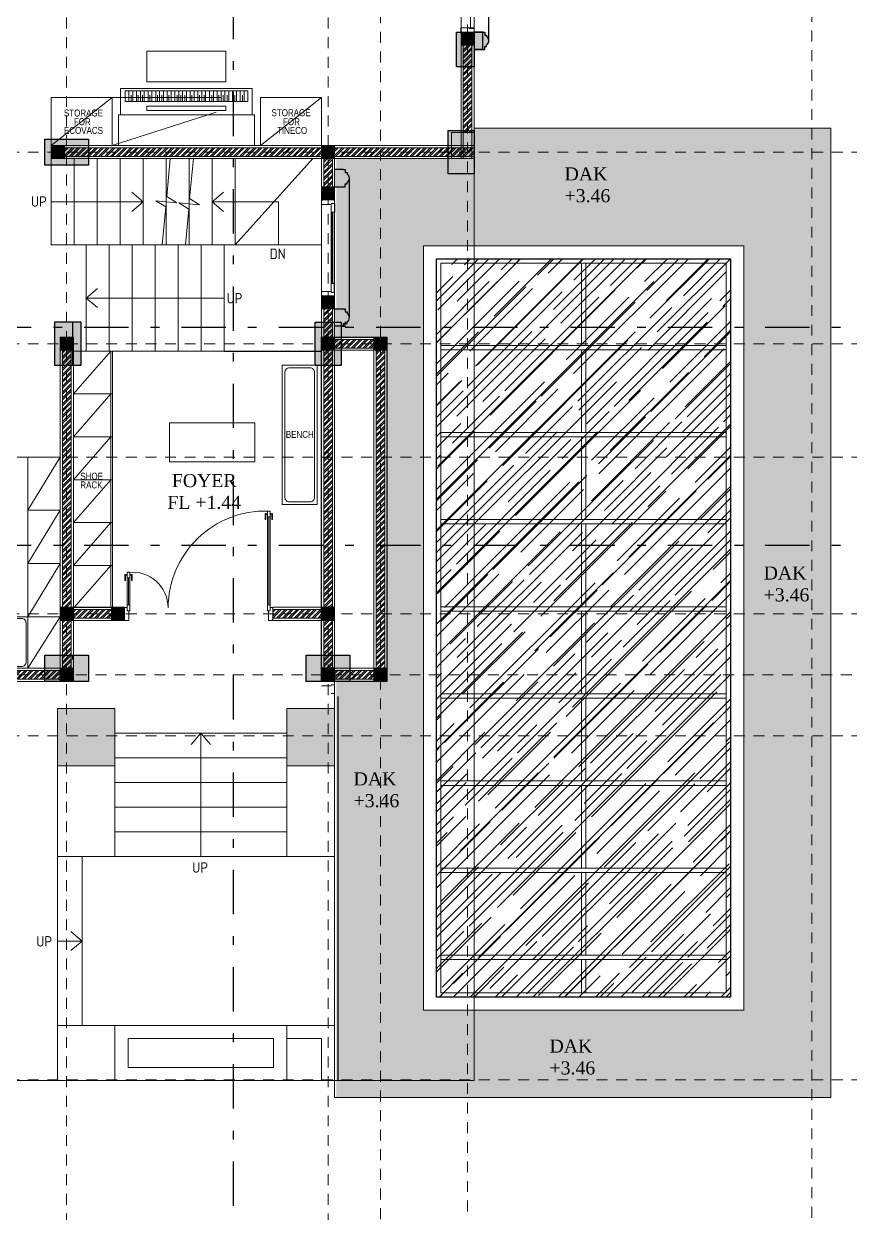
# Model space of a CAD drawing. Header units: millimetres. Extents: x -9564 to 494436, y -140371 to 4257.
# Drawn here: x 27.39 to 36.87, y 107.31 to 120.97 of the extents above; entities that cross this region are included whole.
import ezdxf
from ezdxf.enums import TextEntityAlignment as Align

# ---------------------------------------------------------------- set-up
doc = ezdxf.new("R2010")
doc.units = ezdxf.units.MM
doc.header["$MEASUREMENT"] = 0
for name, pattern in [('DASHDOTX2', [50.8, 25.4, -12.7, 0, -12.7]), ('DASHED2', [0.375, 0.25, -0.125]), ('HIDDEN2', [0.1875, 0.125, -0.0625]), ('SLD-Solid', [0])]:
    doc.linetypes.add(name, pattern=pattern)
for name, color, linetype, lineweight in [('09-Arsiran', 8, 'Continuous', 5), ('28-Arsiran', 252, 'Continuous', 5), ('8', 8, 'Continuous', 5), ('Arsir', 251, 'Continuous', 5), ('AS', 8, 'HIDDEN2', 5), ('DINDING', 1, 'Continuous', 20), ('DOOR OPENING', 4, 'SLD-Solid', 5), ('FURNITURE', 25, 'Continuous', 5), ('HATCH', 8, 'Continuous', 13), ('KOL', 5, 'Continuous', 18), ('TEXT 1', 210, 'Continuous', 5), ('XR-KOP A3_MOZART$0$A-TXTKOP', 3, 'Continuous', 5)]:
    doc.layers.add(name, color=color, linetype=linetype, lineweight=lineweight)
for name, color, linetype in [('1', 5, 'Continuous'), ('DIM DET', 8, 'HIDDEN2'), ('TEXT', 4, 'Continuous'), ('WALL', 90, 'Continuous')]:
    doc.layers.add(name, color=color, linetype=linetype)
doc.styles.add('0010-WKA13-TEXT', font='isocp.shx', dxfattribs={"height": 15})
doc.styles.add('Arial Narrow', font='ARIALN.TTF')
doc.styles.add('HAND', font='ROMAND.SHX', dxfattribs={"width": 0.8, "height": 250})
doc.styles.add('style1', font='times.ttf', dxfattribs={"height": 0.15})
doc.styles.add('XR-KOP A3_MOZART$0$ROMAND', font='romand.shx', dxfattribs={"height": 2, "bigfont": 'bigfont.shx'})
pattern_1 = [(45, (-194.022473, -137.645266), (-0.0336759605, 0.0336759605), []), (45, (-194.00002, -137.645266), (-0.0336759605, 0.0336759605), [])]
pattern_2 = [(0, (0, 0), (0, 6.985), [5.08, -1.905]), (90, (0, 0), (-6.985, 4e-16), [5.08, -1.905])]

# ---------------------------------------------------------------- blocks, each defined once
blk = doc.blocks.new('as1')
at = {"layer": 'AS'}
for p, q in [((144.883, 146.696), (144.883, 169.189)), ((147.883, 146.696), (147.883, 169.189)), ((148.483, 146.307), (148.483, 169.189)), ((149.483, 146.618), (149.483, 169.189)), ((137.013, 161.478), (158.579, 161.478)), ((137.013, 159.278), (158.579, 159.278)), ((137.013, 157.978), (158.579, 157.978)), ((137.013, 156.178), (158.579, 156.178)), ((136.44, 155.478), (158.579, 155.478)), ((137.013, 154.778), (158.579, 154.778)), ((137.013, 150.828), (158.579, 150.828))]:
    blk.add_line(p, q, dxfattribs=at)
blk = doc.blocks.new('KOLOM PRAKTIS')
at = {"layer": 'HATCH'}
h = blk.add_hatch(color=256, dxfattribs=at)
h.dxf.hatch_style = 1
h.paths.add_polyline_path([(-75, 75), (-75, -75), (75, -75), (75, 75)])
at = {"layer": 'KOL'}
blk.add_lwpolyline([(-75, -75), (75, -75), (75, 75), (-75, 75)], close=True, dxfattribs=at)
blk = doc.blocks.new('KSK 3A')
at = {"layer": 'DOOR OPENING', "linetype": 'Continuous'}
blk.add_line((0, 0), (0, 150), dxfattribs=at)
blk.add_lwpolyline([(50, 95), (40, 95), (40, 150), (5, 150), (5, 145), (0, 145), (0, 5), (5, 5), (5, 0), (50, 0)], close=True, dxfattribs=at)
blk = doc.blocks.new('k2')
at = {"layer": 'HATCH', "transparency": 33554687}
h = blk.add_hatch(color=256, dxfattribs=at)
h.dxf.hatch_style = 1
h.paths.add_polyline_path([(255.23, 156.058), (255.23, 155.758), (255.49, 155.758), (255.49, 156.058)])
at = {"layer": 'KOL', "transparency": 33554687}
blk.add_lwpolyline([(255.23, 155.758), (255.49, 155.758), (255.49, 156.058), (255.23, 156.058)], close=True, dxfattribs=at)
blk = doc.blocks.new('KUSEN PINTU')
at = {"layer": 'DOOR OPENING', "linetype": 'Continuous', "transparency": 33554687}
for p, q in [((-30, 110), (-30, 150)), ((-30, 150), (-5, 150)), ((-5, 150), (-5, 145)), ((-5, 145), (0, 145)), ((0, 145), (0, 5)), ((-50, 110), (-30, 110)), ((-50, 0), (-50, 110)), ((-5, 0), (-50, 0)), ((0, 5), (-5, 5)), ((-5, 5), (-5, 0))]:
    blk.add_line(p, q, dxfattribs=at)
at = {"layer": 'DOOR OPENING', "linetype": 'Continuous', "ltscale": 10, "transparency": 33554687}
for p, q in [((0, 145), (0, 150)), ((0, 5), (0, 0))]:
    blk.add_line(p, q, dxfattribs=at)
blk = doc.blocks.new('d2')
at = {"layer": 'DOOR OPENING', "linetype": 'Continuous', "transparency": 33554687}
for p, q in [((249.155, 157.507), (249.155, 157.575)), ((249.155, 157.575), (249.164, 157.575)), ((249.164, 157.575), (249.164, 157.507)), ((249.179, 157.559), (249.179, 157.578)), ((249.181, 157.58), (249.183, 157.58)), ((249.183, 157.557), (249.181, 157.557)), ((249.213, 157.602), (249.183, 157.602)), ((249.183, 157.602), (249.183, 157.535)), ((249.183, 157.58), (249.183, 157.557)), ((249.213, 157.535), (249.213, 157.602)), ((249.213, 157.58), (249.213, 157.557)), ((249.215, 157.58), (249.213, 157.58)), ((249.213, 157.557), (249.215, 157.557)), ((249.217, 157.559), (249.217, 157.578)), ((249.233, 157.575), (249.233, 157.507)), ((249.241, 157.575), (249.233, 157.575)), ((249.241, 157.507), (249.241, 157.575)), ((249.164, 157.507), (249.155, 157.507)), ((249.183, 157.535), (249.213, 157.535)), ((249.233, 157.507), (249.241, 157.507)), ((247.545, 156.807), (247.545, 156.875)), ((247.545, 156.875), (247.553, 156.875)), ((247.553, 156.875), (247.553, 156.807)), ((247.569, 156.859), (247.569, 156.878)), ((247.571, 156.88), (247.573, 156.88)), ((247.573, 156.835), (247.573, 156.902)), ((247.573, 156.902), (247.603, 156.902)), ((247.573, 156.88), (247.573, 156.857)), ((247.603, 156.902), (247.603, 156.835)), ((247.603, 156.88), (247.603, 156.857)), ((247.605, 156.88), (247.603, 156.88)), ((247.606, 156.859), (247.606, 156.878)), ((247.622, 156.875), (247.622, 156.807)), ((247.631, 156.875), (247.622, 156.875)), ((247.631, 156.807), (247.631, 156.875)), ((247.553, 156.807), (247.545, 156.807)), ((247.573, 156.857), (247.571, 156.857)), ((247.603, 156.835), (247.573, 156.835)), ((247.603, 156.857), (247.605, 156.857)), ((247.622, 156.807), (247.631, 156.807)), ((247.573, 156.525), (247.573, 156.457)), ((247.603, 156.525), (247.573, 156.525)), ((247.603, 156.457), (247.573, 156.457)), ((247.603, 156.457), (247.603, 156.525)), ((249.183, 156.457), (249.183, 156.525)), ((249.183, 156.525), (249.213, 156.525)), ((249.183, 156.457), (249.213, 156.457)), ((249.213, 156.525), (249.213, 156.457))]:
    blk.add_line(p, q, dxfattribs=at)
at = {"layer": 'DOOR OPENING', "linetype": 'Continuous', "ltscale": 10, "transparency": 33554687}
for p, q in [((249.179, 157.571), (249.164, 157.571)), ((249.179, 157.565), (249.164, 157.565)), ((249.233, 157.571), (249.217, 157.571)), ((249.233, 157.565), (249.217, 157.565)), ((249.183, 156.525), (249.183, 157.535)), ((249.198, 157.535), (249.198, 156.525)), ((249.213, 156.525), (249.213, 157.535)), ((247.553, 156.871), (247.569, 156.871)), ((247.553, 156.865), (247.569, 156.865)), ((247.606, 156.871), (247.622, 156.871)), ((247.606, 156.865), (247.622, 156.865)), ((247.573, 156.525), (247.573, 156.835)), ((247.588, 156.835), (247.588, 156.525)), ((247.603, 156.525), (247.603, 156.835))]:
    blk.add_line(p, q, dxfattribs=at)
at = {"layer": 'DOOR OPENING', "transparency": 33554687}
blk.add_line((247.573, 156.457), (247.573, 156.497), dxfattribs=at)
at = {"layer": 'DOOR OPENING', "color": 8, "ltscale": 10, "transparency": 33554687}
for centre, radius, start, end in [((249.158, 156.488), 1.115, 88.6804, 179.7703), ((247.634, 156.491), 0.409, 0.1862, 96.4912)]:
    blk.add_arc(centre, radius, start, end, dxfattribs=at)
at = {"layer": 'DOOR OPENING', "linetype": 'Continuous', "transparency": 33554687}
for centre, start, end in [((249.181, 157.578), 90, 180), ((249.181, 157.559), 180, 270), ((249.215, 157.578), 0, 90), ((249.215, 157.559), 270, 0), ((247.571, 156.878), 90, 180), ((247.571, 156.859), 180, 270), ((247.605, 156.878), 0, 90), ((247.605, 156.859), 270, 0)]:
    blk.add_arc(centre, 0.00169, start, end, dxfattribs=at)
at = {"layer": 'DOOR OPENING', "linetype": 'Continuous', "transparency": 33554687, "xscale": -0.001, "yscale": 0.001, "zscale": 0.001}
blk.add_blockref('KUSEN PINTU', (247.543, 156.347), dxfattribs=at)
at = {"layer": 'DOOR OPENING', "transparency": 33554687, "xscale": 0.001, "yscale": 0.001, "zscale": 0.001}
blk.add_blockref('KUSEN PINTU', (249.243, 156.347), dxfattribs=at)
blk = doc.blocks.new('kan')
at = {"layer": 'Arsir'}
for p, q in [((256.935, 160.447), (256.935, 159.504)), ((256.935, 160.447), (256.985, 160.447)), ((256.985, 160.447), (256.985, 159.504)), ((255.323, 159.504), (258.598, 159.504)), ((258.598, 159.454), (255.323, 159.454)), ((256.935, 159.454), (256.935, 158.51)), ((256.985, 159.454), (256.985, 158.504)), ((255.323, 158.504), (258.598, 158.504)), ((258.598, 158.454), (255.323, 158.454)), ((256.935, 158.454), (256.935, 157.51)), ((256.985, 158.454), (256.985, 157.504)), ((255.323, 157.504), (258.598, 157.504)), ((258.598, 157.454), (255.323, 157.454)), ((256.935, 157.454), (256.935, 156.51)), ((256.985, 157.454), (256.985, 156.504)), ((255.323, 156.504), (258.598, 156.504)), ((258.598, 156.454), (255.323, 156.454)), ((256.935, 156.454), (256.935, 155.51)), ((256.985, 156.454), (256.985, 155.504)), ((255.323, 155.504), (258.598, 155.504)), ((258.598, 155.454), (255.323, 155.454)), ((256.935, 155.454), (256.935, 154.51)), ((256.985, 155.454), (256.985, 154.504)), ((255.323, 154.504), (258.598, 154.504)), ((258.598, 154.454), (255.323, 154.454)), ((256.935, 154.454), (256.935, 153.51)), ((256.985, 154.454), (256.985, 153.504)), ((255.323, 153.504), (258.598, 153.504)), ((258.598, 153.454), (255.323, 153.454)), ((256.935, 153.454), (256.935, 152.51)), ((256.985, 153.454), (256.985, 152.504)), ((255.323, 152.504), (258.598, 152.504)), ((258.598, 152.454), (255.323, 152.454)), ((256.935, 152.454), (256.935, 152.072)), ((256.985, 152.454), (256.985, 152.072))]:
    blk.add_line(p, q, dxfattribs=at)
blk.add_lwpolyline([(255.323, 160.447), (258.598, 160.447), (258.598, 152.072), (255.323, 152.072)], close=True, dxfattribs=at)
blk = doc.blocks.new('q')
at = {"layer": '8', "transparency": 33554687}
blk.add_lwpolyline([(253.505, 159.277), (253.905, 159.277), (253.905, 157.677), (253.505, 157.677)], close=True, dxfattribs=at)
blk.add_lwpolyline([(253.585, 159.247), (253.825, 159.247, -0.414214), (253.875, 159.197), (253.875, 157.757, -0.414214), (253.825, 157.707), (253.585, 157.707, -0.414214), (253.535, 157.757), (253.535, 159.197, -0.414214)], format="xyb", close=True, dxfattribs=at)
at = {"layer": 'TEXT 1', "transparency": 33554687, "style": 'Arial Narrow'}
blk.add_text('BENCH', height=0.08, dxfattribs=at).set_placement((253.545, 158.442))
blk = doc.blocks.new('rK')
at = {"layer": '8'}
for p, q in [((251.108, 158.946), (251.538, 159.437)), ((251.558, 158.946), (251.108, 158.946)), ((251.108, 158.454), (251.538, 158.946)), ((251.558, 158.454), (251.108, 158.454)), ((251.108, 157.962), (251.538, 158.454)), ((251.558, 157.962), (251.108, 157.962)), ((251.108, 157.471), (251.538, 157.962)), ((251.558, 157.471), (251.108, 157.471)), ((251.108, 156.979), (251.538, 157.471)), ((251.558, 156.979), (251.108, 156.979)), ((251.108, 156.487), (251.538, 156.979))]:
    blk.add_line(p, q, dxfattribs=at)
at = {"layer": '8', "transparency": 33554687}
blk.add_line((251.538, 159.437), (251.538, 156.497), dxfattribs=at)
at = {"layer": 'DINDING'}
blk.add_lwpolyline([(251.108, 159.437), (251.558, 159.437), (251.558, 156.497), (251.108, 156.497)], close=True, dxfattribs=at)
at = {"layer": 'TEXT 1', "transparency": 33554687, "style": 'Arial Narrow'}
for s, p in [('SHOE', (251.188, 157.962)), ('RACK', (251.188, 157.862))]:
    blk.add_text(s, height=0.08, dxfattribs=at).set_placement(p)
blk = doc.blocks.new('DZSG')
at = {"layer": 'FURNITURE', "transparency": 33554687}
for p, q in [((251.65, 162.452), (253.16, 162.452)), ((251.65, 162.15), (251.65, 162.452)), ((251.701, 162.426), (253.11, 162.426)), ((251.701, 162.426), (251.701, 162.301)), ((251.745, 162.426), (251.745, 162.301)), ((251.789, 162.426), (251.789, 162.301)), ((251.833, 162.426), (251.833, 162.301)), ((251.877, 162.426), (251.877, 162.301)), ((251.921, 162.426), (251.921, 162.301)), ((251.965, 162.426), (251.965, 162.301)), ((252.009, 162.426), (252.009, 162.301)), ((252.053, 162.426), (252.053, 162.301)), ((252.097, 162.426), (252.097, 162.301)), ((252.141, 162.426), (252.141, 162.301)), ((252.185, 162.426), (252.185, 162.301)), ((252.229, 162.426), (252.229, 162.301)), ((252.273, 162.426), (252.273, 162.301)), ((252.317, 162.426), (252.317, 162.301)), ((252.361, 162.426), (252.361, 162.301)), ((252.405, 162.426), (252.405, 162.301)), ((252.449, 162.426), (252.449, 162.301)), ((252.493, 162.426), (252.493, 162.301)), ((252.537, 162.426), (252.537, 162.301)), ((252.581, 162.426), (252.581, 162.301)), ((252.625, 162.426), (252.625, 162.301)), ((252.669, 162.426), (252.669, 162.301)), ((252.714, 162.426), (252.714, 162.301)), ((252.758, 162.426), (252.758, 162.301)), ((252.802, 162.426), (252.802, 162.301)), ((252.846, 162.426), (252.846, 162.301)), ((252.89, 162.426), (252.89, 162.301)), ((252.934, 162.426), (252.934, 162.301)), ((252.978, 162.426), (252.978, 162.301)), ((253.022, 162.426), (253.022, 162.301)), ((253.066, 162.426), (253.066, 162.301)), ((253.11, 162.426), (253.11, 162.301)), ((253.16, 162.452), (253.16, 162.15)), ((253.11, 162.301), (251.701, 162.301)), ((252.858, 162.25), (251.952, 162.25)), ((251.952, 162.25), (251.952, 162.2)), ((251.952, 162.2), (252.858, 162.2)), ((252.858, 162.2), (252.858, 162.25)), ((253.185, 162.15), (251.625, 162.15)), ((251.625, 162.15), (251.625, 161.797)), ((253.185, 162.15), (253.185, 161.797))]:
    blk.add_line(p, q, dxfattribs=at)
blk.add_lwpolyline([(251.952, 162.527), (252.858, 162.527), (252.858, 162.879), (251.952, 162.879)], close=True, dxfattribs=at)
for points in [[(251.77, 162.301), (251.77, 162.376)], [(251.852, 162.301), (251.852, 162.376)], [(251.902, 162.301), (251.902, 162.376)], [(251.984, 162.301), (251.984, 162.376)], [(252.072, 162.301), (252.072, 162.376)], [(252.122, 162.301), (252.122, 162.376)], [(252.204, 162.301), (252.204, 162.376)], [(252.298, 162.301), (252.298, 162.376)], [(252.342, 162.301), (252.342, 162.376)], [(252.386, 162.301), (252.386, 162.376)], [(252.468, 162.301), (252.468, 162.376)], [(252.556, 162.301), (252.556, 162.376)], [(252.607, 162.301), (252.607, 162.376)], [(252.695, 162.301), (252.695, 162.376)], [(252.776, 162.301), (252.776, 162.376)], [(252.827, 162.301), (252.827, 162.376)], [(252.871, 162.301), (252.871, 162.376)], [(252.959, 162.301), (252.959, 162.376)], [(253.047, 162.301), (253.047, 162.376)]]:
    blk.add_lwpolyline(points, dxfattribs=at)
blk = doc.blocks.new('SS')
at = {"layer": '8', "transparency": 33554687}
for p, q in [((251.555, 162.347), (250.855, 161.797)), ((253.955, 162.347), (253.255, 161.797))]:
    blk.add_line(p, q, dxfattribs=at)
at = {"layer": '8', "linetype": 'DASHED2', "ltscale": 5, "transparency": 33554559}
for p in [(251.555, 162.347), (251.555, 161.797)]:
    blk.add_line(p, (253.255, 162.347), dxfattribs=at)
at = {"layer": '8', "linetype": 'Continuous', "transparency": 33554687}
for points in [[(250.855, 161.797), (251.555, 161.797), (251.555, 162.347), (250.855, 162.347)], [(253.255, 161.797), (253.955, 161.797), (253.955, 162.347), (253.255, 162.347)]]:
    blk.add_lwpolyline(points, close=True, dxfattribs=at)
at = {"layer": 'TEXT 1', "transparency": 33554687, "style": 'Arial Narrow'}
for s, p in [('STORAGE', (251, 162.131)), ('FOR', (251.114, 162.031)), ('ECOVACS', (251, 161.931)), ('TINECO', (253.444, 161.931))]:
    blk.add_text(s, height=0.08, dxfattribs=at).set_placement(p)
blk = doc.blocks.new('LIB')
at = {"layer": '8', "transparency": 33554687}
for p, q in [((247.86, 158.217), (248.26, 158.217)), ((248.26, 158.217), (247.86, 157.611)), ((248.26, 158.217), (250.958, 158.222)), ((248.26, 158.217), (248.26, 157.777)), ((250.585, 158.222), (250.585, 157.777)), ((250.958, 158.222), (250.585, 157.611)), ((248.26, 155.797), (248.26, 157.777)), ((250.585, 155.797), (250.585, 157.777)), ((247.86, 157.611), (248.26, 157.611)), ((248.26, 157.611), (247.86, 157)), ((250.585, 157.611), (250.958, 157.611)), ((250.958, 157.611), (250.585, 157)), ((247.86, 157), (248.26, 157)), ((248.26, 157), (247.86, 156.389)), ((250.585, 157), (250.958, 157)), ((250.958, 157), (250.585, 156.389)), ((247.86, 156.389), (248.26, 156.389)), ((248.26, 156.389), (247.86, 155.797)), ((250.585, 156.389), (250.958, 156.389)), ((250.958, 156.389), (250.585, 155.797))]:
    blk.add_line(p, q, dxfattribs=at)
blk.add_lwpolyline([(248.26, 156.389), (250.585, 156.389), (250.585, 155.797), (248.26, 155.797)], close=True, dxfattribs=at)
blk.add_lwpolyline([(248.33, 156.369), (250.515, 156.369, -0.414214), (250.565, 156.319), (250.565, 155.867, -0.414214), (250.515, 155.817), (248.33, 155.817, -0.414214), (248.28, 155.867), (248.28, 156.319, -0.414214)], format="xyb", close=True, dxfattribs=at)
blk = doc.blocks.new('pot')
at = {"layer": '1', "linetype": 'DASHDOTX2', "ltscale": 0.02}
for points in [[(210.355, 147.396), (210.732, 147.396), (210.732, 171.641), (210.355, 171.641)], [(200.093, 160.089), (200.093, 159.712), (225.016, 159.712), (225.016, 160.089)], [(200.093, 157.589), (200.093, 157.212), (225.016, 157.212), (225.016, 157.589)]]:
    blk.add_lwpolyline(points, dxfattribs=at)
blk = doc.blocks.new('k4')
at = {"true_color": 0x636466}
h = blk.add_hatch(dxfattribs=at)
h.set_pattern_fill('ANGLE', color=251)
h.set_pattern_definition(pattern_2)
h.paths.add_polyline_path([(210.558, -20.392), (210.358, -20.392), (210.358, -20.792), (210.558, -20.792)])
h = blk.add_hatch(color=251, dxfattribs=at)
h.dxf.hatch_style = 1
h.paths.add_polyline_path([(210.558, -20.594), (210.358, -20.594), (210.358, -20.792), (210.558, -20.792)])
h.paths.add_polyline_path([(210.558, -20.392), (210.358, -20.392), (210.358, -20.594), (210.558, -20.594)])
for p, q in [((210.358, -20.392), (210.558, -20.392)), ((210.558, -20.392), (210.558, -20.792)), ((210.558, -20.792), (210.358, -20.792))]:
    blk.add_line(p, q)
blk.add_lwpolyline([(210.358, -20.392), (210.558, -20.392), (210.558, -20.792), (210.358, -20.792)], close=True)
blk = doc.blocks.new('kolom1')
at = {"true_color": 0x636466}
h = blk.add_hatch(dxfattribs=at)
h.set_pattern_fill('ANGLE', color=251)
h.set_pattern_definition(pattern_2)
h.paths.add_polyline_path([(201.312, -20.514), (201.612, -20.514), (201.612, -20.014), (201.312, -20.014)])
h = blk.add_hatch(color=251, dxfattribs=at)
h.dxf.hatch_style = 1
h.paths.add_polyline_path([(201.612, -20.014), (201.312, -20.014), (201.312, -20.514), (201.612, -20.514)])
blk.add_lwpolyline([(201.612, -20.014), (201.612, -20.514), (201.312, -20.514), (201.312, -20.014)], close=True)
blk = doc.blocks.new('KL3')
for name, p in [('k4', (148.214, -292.662)), ('kolom1', (157.161, -294.169)), ('kolom1', (155.636, -296.369))]:
    blk.add_blockref(name, p)
for p, rotation in [((374.364, -112.971), 270), ((555.574, -336.896), 180), ((374.364, -118.896), 270), ((377.361, -118.896), 270)]:
    blk.add_blockref('kolom1', p, dxfattribs=dict(rotation=rotation))
blk = doc.blocks.new('A$C2a879c63')
h = blk.add_hatch(color=8)
h.dxf.hatch_style = 1
h.paths.add_polyline_path([(61.5673, 19.5647), (61.4673, 19.5647), (61.4673, 19.4172), (61.5673, 19.4172)])
h.paths.add_polyline_path([(61.5673, 19.4172), (61.4673, 19.4172), (61.4673, 19.3647), (61.5673, 19.3647)])
h = blk.add_hatch(color=8)
h.dxf.hatch_style = 1
h.paths.add_polyline_path([(61.6103, 19.4154), (61.6103, 19.3985), (61.5882, 19.3985), (61.5882, 19.3647), (61.5673, 19.3647), (61.4673, 19.3647), (61.4673, 19.4148), (61.4673, 19.4148), (61.4673, 19.5123), (61.6128, 19.5123, -0.4997944)])
h.paths.add_polyline_path([(61.6103, 19.5141, -0.0125893), (61.6128, 19.5123), (61.4673, 19.5123), (61.4673, 19.5647), (61.5673, 19.5647), (61.5882, 19.5647), (61.5882, 19.531), (61.6103, 19.531)])
h = blk.add_hatch(color=8)
h.dxf.hatch_style = 1
h.paths.add_polyline_path([(60.0103, 17.9366), (60.0103, 17.9535), (59.9882, 17.9535), (59.9882, 17.9873), (59.9673, 17.9873), (59.8673, 17.9873), (59.8673, 17.9372), (59.8673, 17.9372), (59.8673, 17.8398), (60.0128, 17.8398, 0.4997944)])
h.paths.add_polyline_path([(60.0103, 17.8379, 0.0125893), (60.0128, 17.8398), (59.8673, 17.8398), (59.8673, 17.7873), (59.9673, 17.7873), (59.9882, 17.7873), (59.9882, 17.821), (60.0103, 17.821)])
h = blk.add_hatch(color=8)
h.dxf.hatch_style = 1
h.paths.add_polyline_path([(60.0103, 16.2379), (60.0103, 16.221), (59.9882, 16.221), (59.9882, 16.1873), (59.9673, 16.1873), (59.8673, 16.1873), (59.8673, 16.2373), (59.8673, 16.2373), (59.8673, 16.3348), (60.0128, 16.3348, -0.4997944)])
h.paths.add_polyline_path([(60.0103, 16.3366, -0.0125893), (60.0128, 16.3348), (59.8673, 16.3348), (59.8673, 16.3873), (59.9673, 16.3873), (59.9882, 16.3873), (59.9882, 16.3535), (60.0103, 16.3535)])
at = {"layer": '09-Arsiran'}
h = blk.add_hatch(dxfattribs=at)
h.set_pattern_fill('AR-CONC', color=256, scale=0.001)
h.set_pattern_definition([(50, (-194.23794, -143.53514), (0.18218467, -0.015939086), [0.01905, -0.20955]), (355, (-194.23794, -143.53514), (-0.03524342, 0.19105685), [0.01524, -0.16764058]), (100.451445, (-194.22276, -143.53647), (0.14694125, 0.17511775), [0.01619001, -0.17809024]), (46.1842, (-194.23794, -143.48434), (0.27107904, -0.04204233), [0.028575, -0.314325]), (96.63556, (-194.21535, -143.48785), (0.23740413, 0.24742612), [0.02428502, -0.2671356]), (351.18415, (-194.23794, -143.48434), (0.23740413, 0.24742612), [0.02285997, -0.25145973]), (21, (-194.21254, -143.49704), (0.15161439, -0.1022652), [0.01905, -0.20955]), (326, (-194.21254, -143.49704), (0.06180203, 0.18418797), [0.01524, -0.16764]), (71.451445, (-194.1999, -143.50557), (0.21341642, 0.08192277), [0.01619001, -0.17808994]), (37.5, (-194.23794, -143.535144), (0.003088603, 0.084555039), [0, -0.165608, 0, -0.17018, 0, -0.168275]), (7.5, (-194.23794, -143.53514), (0.066819663, 0.100180575), [0, -0.097028, 0, -0.161798, 0, -0.064135]), (327.5, (-194.29458, -143.535144), (0.135590595, -0.005728744), [0, -0.0635, 0, -0.19812, 0, -0.26289]), (317.5, (-194.31998, -143.53514), (0.14812918, 0.02542649), [0, -0.08255, 0, -0.131572, 0, -0.18669])])
h.paths.add_polyline_path([(64.5598, 17.1123), (64.5598, 8.3373), (60.8848, 8.3373), (60.8848, 17.1123), (62.4673, 17.1123)], flags=16)
h.paths.add_polyline_path([(64.4098, 16.9623), (64.4098, 8.4873), (61.0348, 8.4873), (61.0348, 16.9623), (62.4673, 16.9623)], flags=0)
h.paths.add_polyline_path([(59.8848, 16.0623), (60.4673, 16.0623), (60.4673, 12.1123), (59.8848, 12.1123), (59.8848, 7.3373), (65.5598, 7.3373), (65.5598, 18.4623), (61.4673, 18.4623), (61.4673, 18.1123), (59.8848, 18.1123)])
h = blk.add_hatch(dxfattribs=at)
h.set_pattern_fill('AR-RROOF', color=256, scale=0.01, angle=45)
h.set_pattern_definition([(45, (-194.23794, -143.53514), (0.21552615, 0.5747364), [3.81, -0.508, 1.27, -0.254]), (45, (-194.08887, -143.20647), (-0.41847994, 0.0592697), [0.762, -0.08382, 1.524, -0.1905]), (45, (-194.3008, -143.29268), (0.8136112, 1.05428207), [2.032, -0.3556, 1.016, -0.254])])
h.paths.add_polyline_path([(61.0348, 16.9623), (64.4098, 16.9623), (64.4098, 8.4873), (61.0348, 8.4873)])
at = {"layer": '28-Arsiran'}
h = blk.add_hatch(dxfattribs=at)
h.set_pattern_fill('ANSI32', color=256, scale=0.005)
h.set_pattern_definition(pattern_1)
h.paths.add_polyline_path([(61.4423, 19.5647), (61.3923, 19.5647), (61.3923, 18.4123), (61.4423, 18.4123)])
h.paths.add_polyline_path([(61.3923, 19.5647), (61.3423, 19.5647), (61.3423, 18.4123), (61.3923, 18.4123)])
h = blk.add_hatch(dxfattribs=at)
h.set_pattern_fill('ANSI32', color=256, scale=0.005)
h.set_pattern_definition(pattern_1)
h.paths.add_polyline_path([(61.4673, 18.1373), (61.4673, 18.2373), (56.7673, 18.2373), (56.7673, 18.1373)])
h = blk.add_hatch(dxfattribs=at)
h.set_pattern_fill('ANSI32', color=256, scale=0.005)
h.set_pattern_definition(pattern_1)
h.paths.add_polyline_path([(59.8423, 18.1123), (59.7423, 18.1123), (59.7423, 17.7873), (59.8423, 17.7873)])
h = blk.add_hatch(dxfattribs=at)
h.set_pattern_fill('ANSI32', color=256, scale=0.005)
h.set_pattern_definition([(45, (-194.022473, -139.275266), (-0.0336759605, 0.0336759605), []), (45, (-194.00002, -139.275266), (-0.0336759605, 0.0336759605), [])])
h.paths.add_polyline_path([(59.8423, 16.4823), (59.7423, 16.4823), (59.7423, 16.0623), (59.8423, 16.0623)])
h = blk.add_hatch(dxfattribs=at)
h.set_pattern_fill('ANSI32', color=256, scale=0.005)
h.set_pattern_definition([(45, (-215.922606, -137.635263), (-0.0336759605, 0.0336759605), []), (45, (-215.900156, -137.635263), (-0.0336759605, 0.0336759605), [])])
h.paths.add_polyline_path([(60.3173, 15.9373), (60.3173, 16.0373), (59.8673, 16.0373), (59.8673, 15.9373)])
h = blk.add_hatch(dxfattribs=at)
h.set_pattern_fill('ANSI32', color=256, scale=0.005)
h.set_pattern_definition(pattern_1)
h.paths.add_polyline_path([(56.7448, 12.2623), (56.8448, 12.2623), (56.8448, 15.9273), (56.7448, 15.9273)])
h = blk.add_hatch(dxfattribs=at)
h.set_pattern_fill('ANSI32', color=256, scale=0.005)
h.set_pattern_definition(pattern_1)
h.paths.add_polyline_path([(59.8423, 15.9123), (59.7423, 15.9123), (59.7423, 12.2673), (59.8423, 12.2673)])
h = blk.add_hatch(dxfattribs=at)
h.set_pattern_fill('ANSI32', color=256, scale=0.005)
h.set_pattern_definition([(45, (-262.334377, -137.640266), (-0.0336759605, 0.0336759605), []), (45, (-262.311926, -137.640266), (-0.0336759605, 0.0336759605), [])])
h.paths.add_polyline_path([(60.4423, 12.2623), (60.3423, 12.2623), (60.3423, 15.9123), (60.4423, 15.9123)])
h = blk.add_hatch(dxfattribs=at)
h.set_pattern_fill('ANSI32', color=256, scale=0.005)
h.set_pattern_definition(pattern_1)
h.paths.add_polyline_path([(57.3073, 12.8373), (57.3073, 12.9373), (56.8698, 12.9373), (56.8698, 12.8373)])
h = blk.add_hatch(dxfattribs=at)
h.set_pattern_fill('ANSI32', color=256, scale=0.005)
h.set_pattern_definition(pattern_1)
h.paths.add_polyline_path([(59.7173, 12.8373), (59.7173, 12.9373), (59.1573, 12.9373), (59.1573, 12.8373)])
h = blk.add_hatch(dxfattribs=at)
h.set_pattern_fill('ANSI32', color=256, scale=0.005)
h.set_pattern_definition([(45, (-194.022473, -137.650266), (-0.0336759605, 0.0336759605), []), (45, (-194.00002, -137.650266), (-0.0336759605, 0.0336759605), [])])
h.paths.add_polyline_path([(56.7198, 12.1373), (56.7198, 12.2373), (55.946, 12.2373), (55.946, 12.1373)])
h = blk.add_hatch(dxfattribs=at)
h.set_pattern_fill('ANSI32', color=256, scale=0.005)
h.set_pattern_definition([(45, (-262.334377, -137.865266), (-0.0336759605, 0.0336759605), []), (45, (-262.311926, -137.865266), (-0.0336759605, 0.0336759605), [])])
h.paths.add_polyline_path([(60.3173, 12.1373), (60.3173, 12.2373), (59.8673, 12.2373), (59.8673, 12.1373)])
at = {"layer": 'HATCH', "transparency": 33554559}
h = blk.add_hatch(color=256, dxfattribs=at)
h.dxf.hatch_style = 1
h.paths.add_polyline_path([(56.6873, 11.8023), (56.6873, 11.1423), (57.3473, 11.1423), (57.3473, 11.8023)])
h.paths.add_polyline_path([(59.8673, 11.8023), (59.3173, 11.8023), (59.3173, 11.1423), (59.8673, 11.1423)])
for p, q in [((61.6358, 19.4647), (61.6358, 23.9848)), ((61.3173, 19.5647), (61.3173, 19.6148)), ((61.5673, 19.5647), (61.4673, 19.5647)), ((61.4673, 19.5647), (61.5673, 19.5647)), ((61.5673, 19.3647), (61.5673, 19.5647)), ((61.5673, 19.5647), (61.5882, 19.5647)), ((61.5882, 19.5647), (61.5882, 19.531)), ((61.5882, 19.531), (61.6103, 19.531)), ((61.6103, 19.531), (61.6103, 19.5141)), ((61.5882, 19.3647), (61.5882, 19.3985)), ((61.5882, 19.3985), (61.6103, 19.3985)), ((61.6103, 19.3985), (61.6103, 19.4154)), ((61.4673, 19.3647), (61.5673, 19.3647)), ((61.5673, 19.3647), (61.4673, 19.3647)), ((61.5673, 19.3647), (61.5882, 19.3647)), ((59.9673, 17.9873), (59.8673, 17.9873)), ((59.9673, 17.9873), (59.9882, 17.9873)), ((59.9882, 17.9873), (59.9882, 17.9535)), ((59.9882, 17.9535), (60.0103, 17.9535)), ((60.0103, 17.9535), (60.0103, 17.9366)), ((60.0358, 16.2873), (60.0358, 17.8873)), ((59.8673, 17.7873), (59.9673, 17.7873)), ((59.9673, 17.7873), (59.9882, 17.7873)), ((59.9882, 17.7873), (59.9882, 17.821)), ((59.9882, 17.821), (60.0103, 17.821)), ((60.0103, 17.821), (60.0103, 17.8379)), ((59.8673, 17.5973), (59.8673, 17.4973)), ((59.8673, 16.5773), (59.8673, 16.6773)), ((59.8673, 16.3873), (59.9673, 16.3873)), ((59.9673, 16.3873), (59.9882, 16.3873)), ((59.9882, 16.3873), (59.9882, 16.3535)), ((59.9882, 16.3535), (60.0103, 16.3535)), ((60.0103, 16.3535), (60.0103, 16.3366)), ((59.9673, 16.1873), (59.8673, 16.1873)), ((59.9489, 16.1873), (59.8673, 16.1873)), ((59.9489, 16.1873), (59.9698, 16.1873)), ((59.9673, 16.1873), (59.9882, 16.1873)), ((59.9698, 16.1873), (59.9698, 16.221)), ((59.9698, 16.221), (59.9919, 16.221)), ((59.9882, 16.1873), (59.9882, 16.221)), ((59.9882, 16.221), (60.0103, 16.221)), ((59.9919, 16.221), (59.9919, 16.2379)), ((60.0103, 16.221), (60.0103, 16.2379)), ((59.9073, 7.5323), (59.9073, 11.9373))]:
    blk.add_line(p, q)
for points in [[(61.0348, 16.9623), (64.4098, 16.9623), (64.4098, 8.4873), (61.0348, 8.4873)], [(61.0348, 16.9623), (64.4098, 16.9623), (64.4098, 8.4873), (61.0348, 8.4873)], [(60.4673, 12.1123), (59.7173, 12.1123), (59.7173, 16.0623), (60.4673, 16.0623)]]:
    blk.add_lwpolyline(points, close=True)
for centre in [(61.5752, 19.4647), (59.9752, 17.8873), (59.9752, 16.2873)]:
    blk.add_arc(centre, 0.0606, 305.44619, 54.55381)
at = {"layer": '8'}
for p, q in [((61.3423, 18.1123), (61.3423, 19.5647)), ((61.4423, 18.1123), (61.4423, 19.5647)), ((61.4423, 18.1123), (61.4423, 18.3173)), ((56.7673, 18.2373), (61.4673, 18.2373)), ((56.7673, 18.1373), (61.4673, 18.1373)), ((59.7423, 18.1123), (59.7423, 17.7873)), ((59.8423, 18.1123), (59.8423, 17.7873)), ((59.7423, 16.4823), (59.7423, 15.9023)), ((59.8423, 16.4823), (59.8423, 15.9023)), ((59.7173, 16.0373), (60.3173, 16.0373)), ((56.7448, 12.2623), (56.7448, 15.9273)), ((56.8448, 12.2623), (56.8448, 15.9273)), ((59.7173, 15.9373), (60.3173, 15.9373)), ((59.7423, 15.9123), (59.7423, 12.2423)), ((59.8423, 15.9123), (59.8423, 12.2423)), ((60.3423, 15.9123), (60.3423, 12.2623)), ((60.4423, 15.9123), (60.4423, 12.2623)), ((56.8698, 12.9373), (57.3073, 12.9373)), ((56.8698, 12.8373), (57.3073, 12.8373)), ((59.1573, 12.9373), (59.7173, 12.9373)), ((59.1573, 12.8373), (59.7173, 12.8373)), ((55.946, 12.2373), (56.7473, 12.2373)), ((59.8673, 12.2373), (60.3173, 12.2373)), ((55.946, 12.1373), (56.7473, 12.1373)), ((59.8673, 12.1373), (60.3173, 12.1373))]:
    blk.add_line(p, q, dxfattribs=at)
at = {"layer": '8', "transparency": 33554687}
for p, q in [((61.4673, 19.5647), (61.4673, 18.4123)), ((61.2073, 18.1123), (60.4023, 18.1123)), ((61.4673, 7.5323), (61.4673, 18.1123)), ((59.8673, 11.8023), (59.8673, 11.1423)), ((59.3173, 11.5189), (57.3473, 11.5189)), ((51.7973, 7.5323), (61.4673, 7.5323))]:
    blk.add_line(p, q, dxfattribs=at)
at = {"layer": '8', "linetype": 'Continuous', "transparency": 33554687}
for p, q in [((56.6173, 18.1123), (56.6173, 17.1223)), ((56.8811, 17.1223), (56.8811, 18.1123)), ((57.1448, 17.1223), (57.1448, 18.1123)), ((57.4086, 17.1223), (57.4086, 18.1123)), ((57.6723, 17.1223), (57.6723, 18.1123)), ((57.9361, 17.1223), (57.9361, 18.1123)), ((57.9416, 17.677), (57.9817, 18.1123)), ((58.1998, 17.1223), (58.1998, 18.1123)), ((58.2042, 17.6528), (58.2466, 18.1123)), ((58.2042, 17.6528), (58.2466, 18.1123)), ((58.4636, 17.1223), (58.4636, 18.1123)), ((58.7273, 18.1123), (58.7273, 17.1223)), ((58.7273, 17.1223), (59.6173, 18.1123)), ((56.6173, 17.6173), (57.6723, 17.6173)), ((57.6723, 17.6173), (57.5418, 17.7278)), ((57.6723, 17.6173), (57.5418, 17.5067)), ((57.9361, 17.6173), (57.8166, 17.6283)), ((57.9306, 17.5575), (57.8166, 17.6283)), ((58.0556, 17.6062), (57.9361, 17.6173)), ((58.0556, 17.6062), (57.9416, 17.677)), ((58.3182, 17.582), (58.2042, 17.6528)), ((58.4636, 17.6173), (58.5941, 17.7278)), ((58.4636, 17.6173), (59.2235, 17.6173)), ((58.4636, 17.6173), (58.5941, 17.5067)), ((59.2235, 17.1223), (59.2235, 17.6173)), ((57.8904, 17.1223), (57.9306, 17.5575)), ((58.1987, 17.593), (58.0792, 17.604)), ((58.1932, 17.5333), (58.0792, 17.604)), ((58.1553, 17.1223), (58.1932, 17.5333)), ((58.1553, 17.1223), (58.1932, 17.5333)), ((58.3182, 17.582), (58.1987, 17.593)), ((56.6173, 17.1223), (58.7273, 17.1223)), ((57.0173, 17.1223), (57.0173, 15.9023)), ((57.2811, 15.9023), (57.2811, 17.1223)), ((57.5448, 15.9023), (57.5448, 17.1223)), ((57.8086, 15.9023), (57.8086, 17.1223)), ((58.0723, 15.9023), (58.0723, 17.1223)), ((58.3361, 15.9023), (58.3361, 17.1223)), ((58.5998, 15.9023), (58.5998, 17.1223)), ((58.7273, 17.1223), (59.7173, 17.1223)), ((57.0173, 16.5123), (57.1479, 16.6228)), ((58.5998, 16.5123), (57.0173, 16.5123)), ((57.0173, 16.5123), (57.1479, 16.4017)), ((56.8973, 15.9023), (58.5998, 15.9023)), ((58.3323, 11.5189), (58.2217, 11.3884)), ((58.3323, 11.5189), (58.3323, 10.1023)), ((58.3323, 11.5189), (58.4429, 11.3884)), ((56.9706, 9.1323), (56.8401, 9.2428)), ((56.9706, 9.1323), (56.6873, 9.1323)), ((56.9706, 9.1323), (56.8401, 9.0217))]:
    blk.add_line(p, q, dxfattribs=at)
at = {"layer": '8', "transparency": 33554687}
blk.add_lwpolyline([(57.9722, 15.0815), (58.9499, 15.0815), (58.9499, 14.6313), (57.9722, 14.6313)], close=True, dxfattribs=at)
at = {"layer": 'AS'}
blk.add_line((65.3423, 25.656), (65.3423, 4.6489), dxfattribs=at)
at = {"layer": 'DIM DET', "ltscale": 10}
blk.add_line((58.5998, 15.9023), (59.7173, 15.9023), dxfattribs=at)
at = {"layer": 'DINDING'}
for p, q in [((59.3173, 11.2356), (57.3473, 11.2356)), ((56.6873, 11.1423), (56.6873, 10.1023)), ((57.3473, 11.1423), (57.3473, 10.1023)), ((59.3173, 10.1023), (59.3173, 11.1423)), ((59.8673, 10.1023), (59.8673, 11.1423)), ((59.3173, 10.9523), (57.3473, 10.9523)), ((59.3173, 10.6689), (57.3473, 10.6689)), ((59.3173, 10.3856), (57.3473, 10.3856)), ((56.6873, 10.1023), (57.3473, 10.1023)), ((56.6873, 8.1623), (56.6873, 10.1023)), ((56.9706, 8.1623), (56.9706, 10.1023)), ((57.3473, 10.1023), (59.3173, 10.1023)), ((59.3173, 10.1023), (59.8673, 10.1023)), ((59.8673, 10.1023), (59.8673, 8.1623)), ((56.6873, 8.1623), (56.6873, 7.5323)), ((56.6873, 8.1623), (59.8673, 8.1623)), ((57.3473, 8.1623), (57.3473, 7.5323)), ((59.3173, 8.1623), (59.3173, 7.5323)), ((59.8673, 8.1623), (59.8673, 7.5323)), ((59.3173, 8.0123), (59.7173, 8.0123)), ((59.7173, 8.0123), (59.7173, 7.5323))]:
    blk.add_line(p, q, dxfattribs=at)
for points in [[(61.3173, 18.1123), (61.3173, 19.5647), (61.4673, 19.5647), (61.4673, 18.1123)], [(59.8848, 18.1123), (59.8673, 18.1123), (59.8673, 7.3373), (65.5598, 7.3373), (65.5598, 18.4623), (61.4673, 18.4623), (61.4673, 18.1123)], [(56.7673, 18.1123), (61.4673, 18.1123), (61.4673, 18.2623), (56.7673, 18.2623)], [(59.8673, 18.1123), (59.8673, 17.7873), (59.7173, 17.7873), (59.7173, 18.1123)], [(60.8848, 17.1123), (60.8848, 8.3373), (64.5598, 8.3373), (64.5598, 17.1123), (62.4673, 17.1123), (62.4673, 17.1123)], [(61.0348, 16.9623), (61.0348, 8.4873), (64.4098, 8.4873), (64.4098, 16.9623), (62.4673, 16.9623)], [(59.8673, 16.4823), (59.8673, 15.9123), (59.7173, 15.9123), (59.7173, 16.4823)], [(59.7173, 15.9123), (60.3173, 15.9123), (60.3173, 16.0623), (59.7173, 16.0623)], [(56.7198, 12.2623), (56.7198, 15.9273), (56.8698, 15.9273), (56.8698, 12.2623)], [(59.8673, 15.9123), (59.8673, 12.2673), (59.7173, 12.2673), (59.7173, 15.9123)], [(60.4673, 15.9123), (60.4673, 12.2623), (60.3173, 12.2623), (60.3173, 15.9123)], [(56.8698, 12.8123), (57.3073, 12.8123), (57.3073, 12.9623), (56.8698, 12.9623)], [(59.1573, 12.8123), (59.7173, 12.8123), (59.7173, 12.9623), (59.1573, 12.9623)], [(55.946, 12.1123), (56.7198, 12.1123), (56.7198, 12.2623), (55.946, 12.2623)], [(59.8673, 12.1123), (60.3173, 12.1123), (60.3173, 12.2623), (59.8673, 12.2623)], [(57.4973, 8.0123), (59.1673, 8.0123), (59.1673, 7.6823), (57.4973, 7.6823)]]:
    blk.add_lwpolyline(points, close=True, dxfattribs=at)
at = {"layer": 'DOOR OPENING', "linetype": 'Continuous', "transparency": 33554687}
for p, q in [((61.4273, 19.6048), (61.4273, 20.4288)), ((59.8673, 12.0723), (59.8273, 12.0723)), ((59.8673, 11.9722), (59.8273, 11.9722))]:
    blk.add_line(p, q, dxfattribs=at)
at = {"layer": 'DOOR OPENING', "linetype": 'Continuous'}
for p, q in [((61.3173, 19.5698), (61.3173, 19.6148)), ((61.3173, 19.6148), (61.4273, 19.6148)), ((61.3173, 19.5647), (61.4273, 19.5647)), ((61.4273, 19.6148), (61.4273, 19.6048)), ((61.4273, 19.6148), (61.4273, 19.6048)), ((61.4273, 19.6048), (61.4673, 19.6048)), ((61.4673, 19.6048), (61.4273, 19.6048)), ((61.4273, 19.6048), (61.4673, 19.6048)), ((61.4673, 19.6048), (61.4273, 19.6048)), ((61.4673, 19.6048), (61.4673, 19.5698)), ((59.7173, 17.6373), (59.8673, 17.6373)), ((59.8673, 17.4973), (59.8273, 17.4973)), ((59.8673, 16.6773), (59.8273, 16.6773)), ((59.7173, 16.5373), (59.8673, 16.5373)), ((59.7173, 12.0623), (59.8273, 12.0623)), ((59.8673, 12.1123), (59.8673, 12.1123))]:
    blk.add_line(p, q, dxfattribs=at)
at = {"layer": 'DOOR OPENING', "linetype": 'Continuous', "transparency": 33554687}
for points in [[(61.3173, 19.5647), (61.3173, 23.8848), (61.4673, 23.8848), (61.4673, 19.5647)], [(59.7173, 17.6373), (59.7173, 16.5373), (59.8673, 16.5373), (59.8673, 17.6373)]]:
    blk.add_lwpolyline(points, close=True, dxfattribs=at)
at = {"layer": 'DOOR OPENING', "color": 8, "linetype": 'Continuous', "ltscale": 0.75, "transparency": 33554687}
blk.add_lwpolyline([(61.4673, 19.6148), (61.4673, 19.6048), (61.4173, 19.6048), (61.4173, 19.6148)], close=True, dxfattribs=at)
at = {"layer": 'DOOR OPENING', "linetype": 'Continuous'}
for points in [[(59.8273, 17.5873), (59.8273, 17.5973), (59.8673, 17.5973), (59.8673, 17.6323), (59.8623, 17.6323), (59.8623, 17.6373), (59.7223, 17.6373), (59.7223, 17.6323), (59.7173, 17.6323), (59.7173, 17.5873)], [(59.8673, 17.5973), (59.8273, 17.5973), (59.8273, 16.5773), (59.8673, 16.5773)], [(59.8473, 16.6773), (59.8407, 16.6773), (59.8407, 17.4973), (59.8473, 17.4973)], [(59.8273, 16.5873), (59.8273, 16.5773), (59.8673, 16.5773), (59.8673, 16.5423), (59.8623, 16.5423), (59.8623, 16.5373), (59.7223, 16.5373), (59.7223, 16.5423), (59.7173, 16.5423), (59.7173, 16.5873)]]:
    blk.add_lwpolyline(points, close=True, dxfattribs=at)
at = {"layer": 'FURNITURE', "transparency": 33554687}
blk.add_line((58.9474, 18.2623), (57.3872, 18.2623), dxfattribs=at)
at = {"layer": 'KOL', "transparency": 33554687}
for points in [[(57.3473, 11.8023), (56.6873, 11.8023), (56.6873, 11.1423), (57.3473, 11.1423)], [(59.3173, 11.1423), (59.8673, 11.1423), (59.8673, 11.8023), (59.3173, 11.8023)]]:
    blk.add_lwpolyline(points, close=True, dxfattribs=at)
for name, p in [('pot', (-152.0264, -143.5351)), ('as1', (-88.091, -143.2907)), ('KL3', (-297.3054, 332.6194)), ('DZSG', (-194.2379, -143.5351)), ('SS', (-194.2379, -143.5351)), ('k2', (-194.0225, -137.6453)), ('kan', (-194.2379, -143.5351)), ('rK', (-194.2379, -143.5351)), ('q', (-194.2379, -143.5351)), ('LIB', (-194.2379, -143.5351)), ('d2', (-190.0856, -143.5351))]:
    blk.add_blockref(name, p)
at = {"layer": 'DOOR OPENING', "color": 8, "transparency": 33554687, "xscale": -0.001000000000000001, "yscale": 0.001000000000000001, "zscale": 0.001000000000000001, "rotation": 269.9999999998634}
blk.add_blockref('KSK 3A', (61.3173, 19.5647), dxfattribs=at)
at = {"layer": 'WALL', "transparency": 33554687, "xscale": 0.001, "yscale": 0.001, "zscale": 0.001}
for p in [(61.3923, 19.4898), (56.6923, 18.1873), (59.7923, 18.1873), (59.7923, 17.7123), (59.7923, 16.4623), (56.7948, 15.9873), (59.7923, 15.9873), (60.3923, 15.9873), (56.7948, 12.8873), (57.3823, 12.8873), (59.7923, 12.8873), (56.7948, 12.1873), (59.7923, 12.1923), (59.7923, 12.1873), (60.3923, 12.1873)]:
    blk.add_blockref('KOLOM PRAKTIS', p, dxfattribs=at)
at = {"color": 4, "style": 'HAND'}
for tag, height, rotation, p in [('DRY.WASHER', 0.054, 0, (11.9366, 24.9122)), ('PATIO', 0.135, 0, (20.9666, 21.5696)), ('GENSET', 0.135, 0, (18.2157, 17.1045)), ('PLANTERBOX', 0.135, 90, (22.169, 13.2959)), ('PLANTERBOX', 0.135, 0, (18.5224, 11.5633)), ('PATIO', 0.135, 0, (400.0395, 10.821)), ('CARPORT', 0.135, 0, (12.157, 9.7744)), ('CARPORT', 0.135, 0, (20.6202, 9.7744))]:
    blk.add_attdef(tag, text='', height=height, rotation=rotation, dxfattribs=at).set_placement(p, align=Align.MIDDLE)
at = {"layer": '8', "transparency": 33554687, "char_height": 0.12, "width": 0.391538, "attachment_point": 3, "style": '0010-WKA13-TEXT'}
for s, insert in [('UP', (56.5656, 17.68)), ('DN', (59.3064, 17.0797)), ('UP', (58.8088, 16.5696)), ('UP', (58.4149, 10.0358)), ('UP', (56.6266, 9.1878))]:
    blk.add_mtext(s, dxfattribs=dict(at, insert=insert))
at = {"layer": 'TEXT', "char_height": 0.15, "width": 3.201421, "attachment_point": 5, "style": 'style1'}
for s, insert in [('\\A1;\\pxql;DAK\\P+3.46', (64.1058, 17.81)), ('\\A1;FOYER\\PFL +1.44', (58.371, 14.29)), ('\\A1;\\pxql;DAK\\P+3.46', (66.3892, 13.229)), ('\\A1;\\pxql;DAK\\P+3.46', (61.6851, 10.8663)), ('\\A1;\\pxql;DAK\\P+3.46', (63.9326, 7.799))]:
    blk.add_mtext(s, dxfattribs=dict(at, insert=insert))
at = {"layer": 'TEXT 1', "transparency": 33554687, "style": 'Arial Narrow'}
for s, p in [('STORAGE', (59.1432, 18.5993)), ('FOR', (59.2759, 18.496))]:
    blk.add_text(s, height=0.08, dxfattribs=at).set_placement(p)
at = {"layer": 'XR-KOP A3_MOZART$0$A-TXTKOP', "style": 'XR-KOP A3_MOZART$0$ROMAND'}
for tag, p in [('1:200', (37.0468, 3.1879)), ('1:100', (79.0468, 3.1879)), ('1:100', (121.0468, 3.1879)), ('1:100', (163.0468, 3.1879)), ('1:100', (205.0468, 3.1879)), ('1:100', (247.0468, 3.1879)), ('1:100', (289.0468, 3.1879)), ('1:100', (331.0468, 3.1879)), ('1:100', (373.0468, 3.1879)), ('1:100', (415.0468, 3.1879)), ('1:100', (457.0468, 3.1879)), ('1:100', (499.0468, 3.1879))]:
    blk.add_attdef(tag, text='', height=0.1296, dxfattribs=at).set_placement(p, align=Align.MIDDLE)

msp = doc.modelspace()

# ---------------------------------------------------------------- block references
msp.add_blockref('A$C2a879c63', (-28.9148, 101.3058))

doc.saveas('drawing.dxf')
